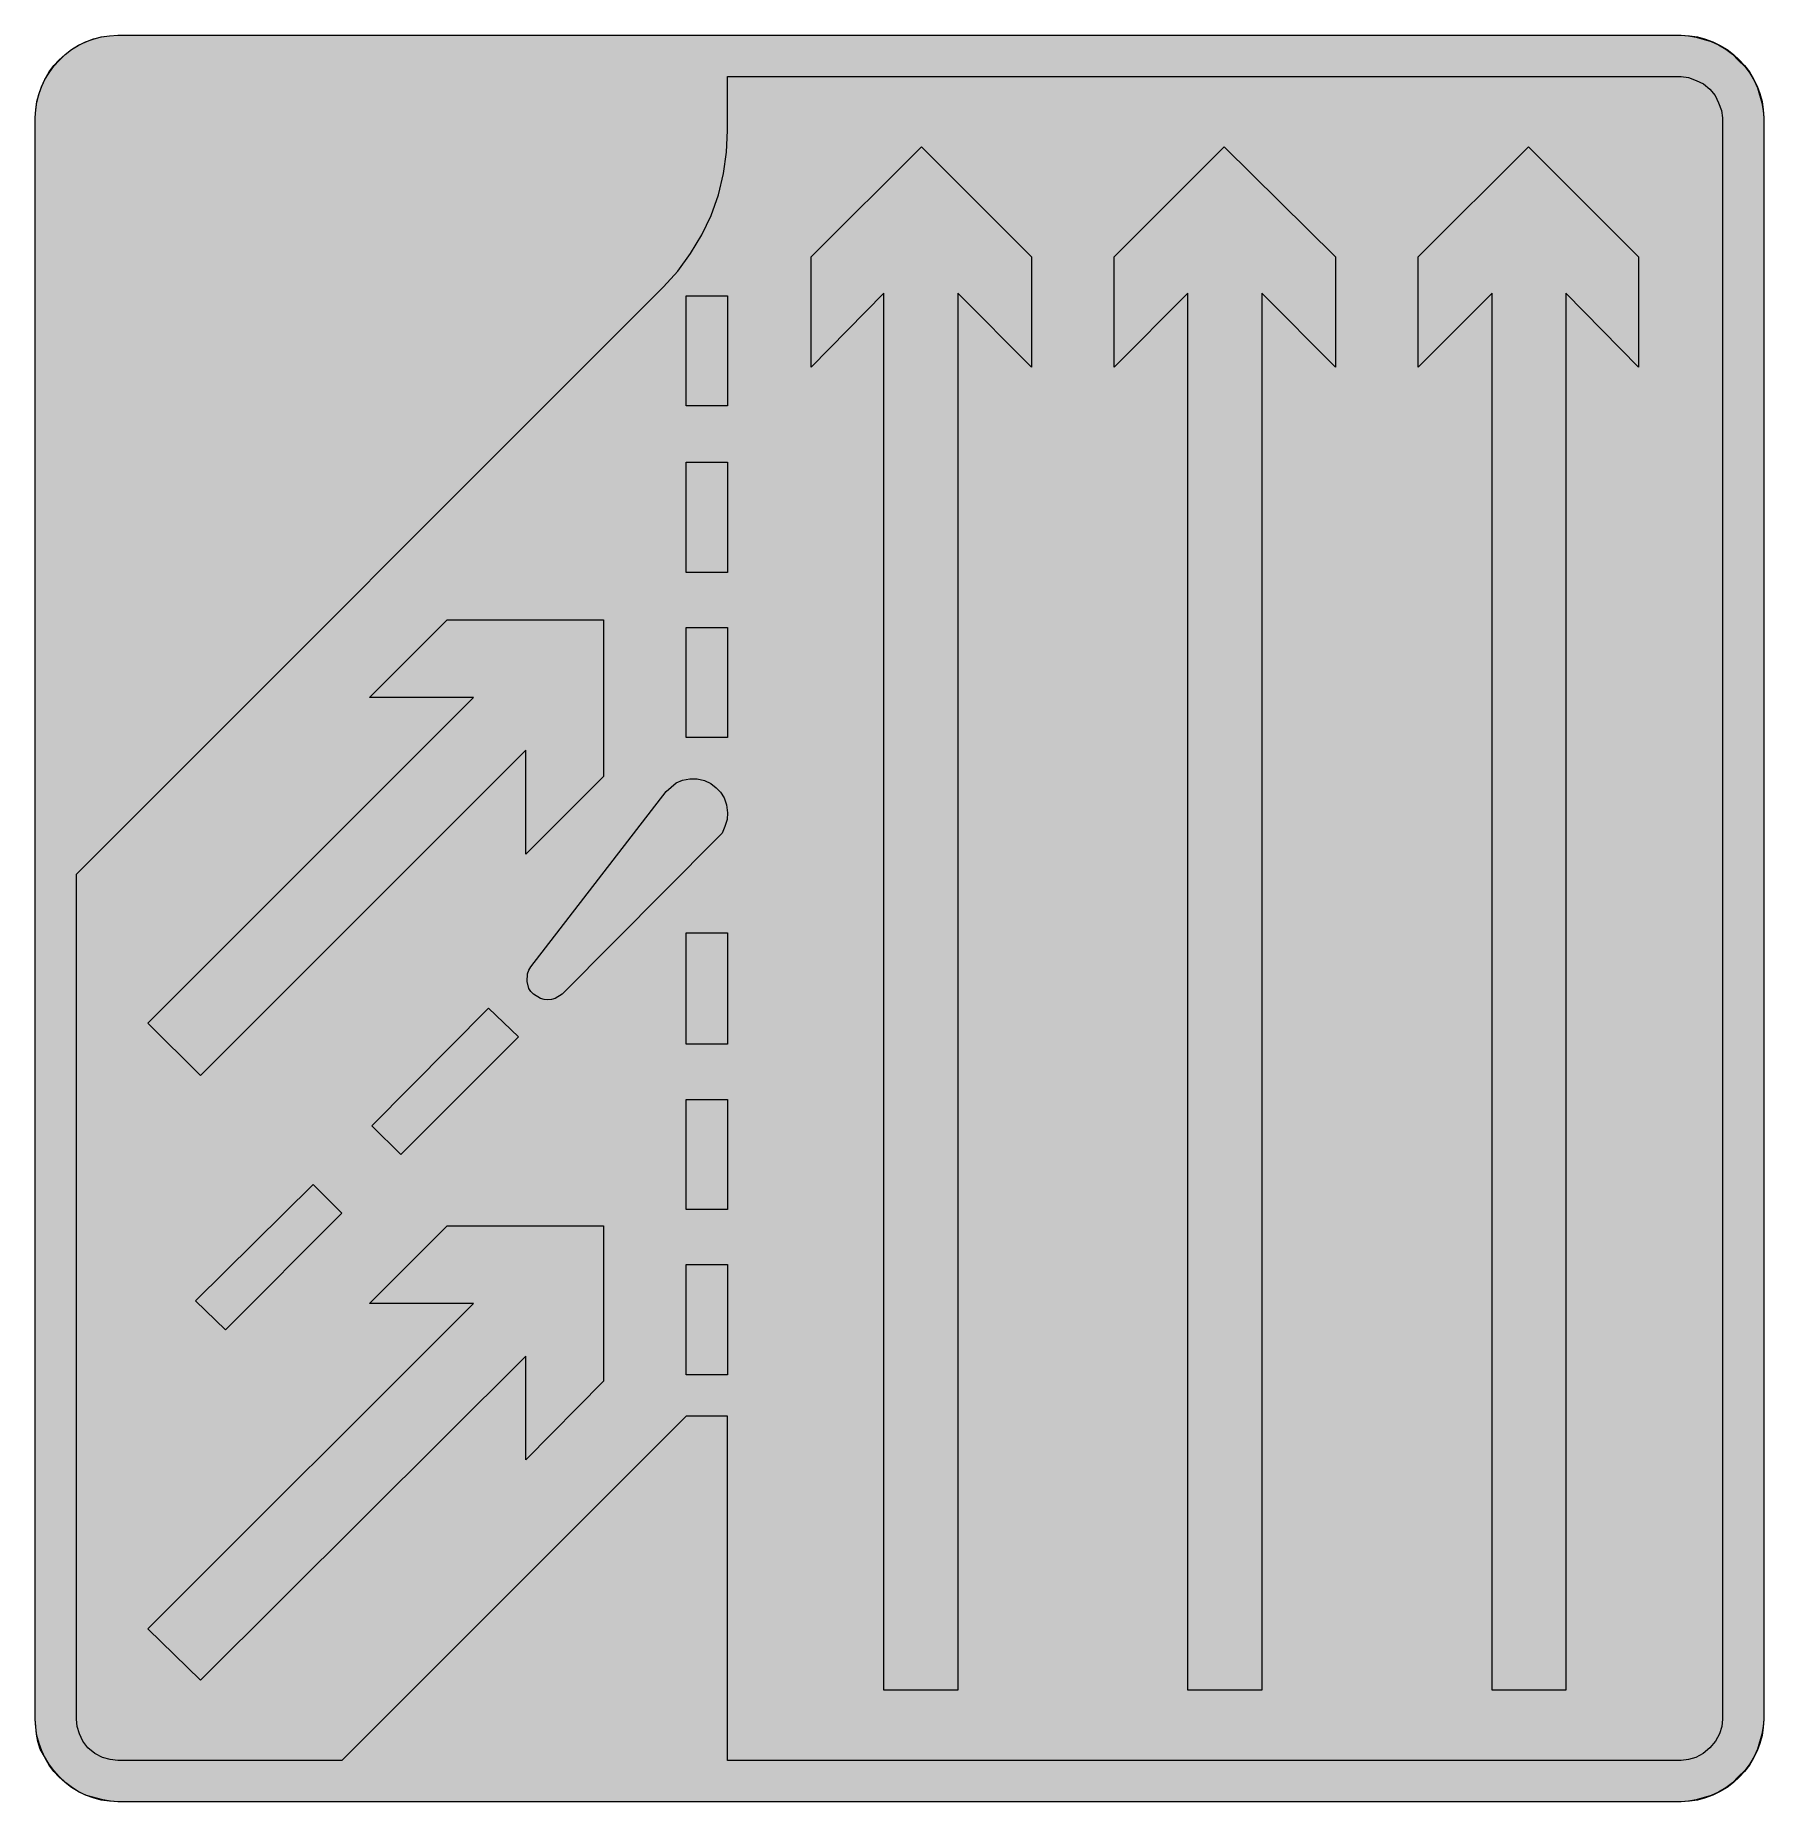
# Model space of a CAD drawing. Header units: metres. Extents: x 160 to 409, y 9 to 263.
import ezdxf

# ---------------------------------------------------------------- set-up
doc = ezdxf.new("R2010")
doc.units = ezdxf.units.M
for name, color, linetype, true_color in [('FILL_LIME_00FF00', 7, 'Continuous', 0x00ff00), ('FILL_WHITE_FFFFFF', 7, 'Continuous', 0xffffff), ('STROKE_LIME_00FF00', 7, 'Continuous', 0x00ff00)]:
    doc.layers.add(name, color=color, linetype=linetype, true_color=true_color)

msp = doc.modelspace()

# ---------------------------------------------------------------- hatches: boundary and pattern name
at = {"layer": 'FILL_LIME_00FF00', "true_color": 0x00ff00}
h = msp.add_hatch(color=7, dxfattribs=at)
h.dxf.hatch_style = 1
h.paths.add_polyline_path([(397.02, 257.04), (398.1, 256.9), (399.18, 256.5), (400.24, 256), (401.16, 255.24), (401.93, 254.32), (402.42, 253.26), (402.83, 252.18), (402.96, 251.1), (402.96, 20.88), (402.86, 19.8), (402.53, 18.74), (401.97, 17.72), (401.16, 16.74), (400.18, 15.93), (399.16, 15.37), (398.1, 15.04), (397.02, 14.94), (259.86, 14.94), (259.86, 64.44), (253.92, 64.44), (204.42, 14.94), (172.2, 14.94), (171.09, 15.04), (169.97, 15.37), (168.88, 15.93), (167.88, 16.74), (167.17, 17.72), (166.67, 18.74), (166.36, 19.8), (166.26, 20.88), (166.26, 142.38), (250.68, 226.8), (252.74, 229.09), (254.57, 231.59), (256.17, 234.27), (257.52, 237.06), (258.57, 240.06), (259.3, 243.11), (259.72, 246.2), (259.86, 249.3), (259.86, 257.04), (397.02, 257.04)])
at = {"layer": 'FILL_WHITE_FFFFFF', "true_color": 0xffffff}
h = msp.add_hatch(color=7, dxfattribs=at)
h.dxf.hatch_style = 1
h.paths.add_polyline_path([(397.02, 262.98), (398.1, 262.92), (399.18, 262.73), (401.34, 262.08), (402.41, 261.61), (403.46, 261), (404.43, 260.26), (405.3, 259.38), (406.18, 258.51), (406.92, 257.53), (407.53, 256.49), (408, 255.42), (408.65, 253.26), (408.84, 252.18), (408.9, 251.1), (408.9, 20.88), (408.84, 19.8), (408.65, 18.72), (408, 16.56), (407.53, 15.49), (406.92, 14.44), (406.18, 13.47), (405.3, 12.6), (404.43, 11.72), (403.46, 10.98), (402.41, 10.37), (401.34, 9.9), (399.18, 9.25), (398.1, 9.06), (397.02, 9), (172.2, 9), (171.12, 9.06), (170.02, 9.25), (167.7, 9.9), (166.65, 10.37), (165.65, 10.98), (164.69, 11.72), (163.74, 12.6), (162.96, 13.47), (162.26, 14.44), (161.04, 16.56), (160.7, 17.64), (160.48, 18.72), (160.32, 20.88), (160.32, 251.1), (160.38, 252.25), (160.55, 253.38), (160.83, 254.49), (161.22, 255.58), (161.71, 256.62), (162.29, 257.61), (162.97, 258.53), (163.74, 259.38), (164.59, 260.21), (165.52, 260.93), (166.51, 261.55), (167.57, 262.06), (168.67, 262.46), (169.82, 262.75), (170.99, 262.92), (172.2, 262.98), (397.02, 262.98)])
h = msp.add_hatch(color=7, dxfattribs=at)
h.dxf.hatch_style = 1
h.paths.add_polyline_path([(287.76, 246.96), (303.6, 231.12), (303.6, 215.28), (292.98, 225.9), (292.98, 25.02), (282.36, 25.02), (282.36, 225.9), (271.92, 215.28), (271.92, 231.12), (287.76, 246.96)])
h = msp.add_hatch(color=7, dxfattribs=at)
h.dxf.hatch_style = 1
h.paths.add_polyline_path([(331.32, 246.96), (347.34, 231.12), (347.34, 215.28), (336.72, 225.9), (336.72, 25.02), (326.1, 25.02), (326.1, 225.9), (315.48, 215.28), (315.48, 231.12), (331.32, 246.96)])
h = msp.add_hatch(color=7, dxfattribs=at)
h.dxf.hatch_style = 1
h.paths.add_polyline_path([(375.06, 246.96), (390.9, 231.12), (390.9, 215.28), (380.46, 225.9), (380.46, 25.02), (369.84, 25.02), (369.84, 225.9), (359.22, 215.28), (359.22, 231.12), (375.06, 246.96)])
h = msp.add_hatch(color=7, dxfattribs=at)
h.dxf.hatch_style = 1
h.paths.add_polyline_path([(259.86, 225.54), (259.86, 209.7), (253.92, 209.7), (253.92, 225.54), (259.86, 225.54)])
h = msp.add_hatch(color=7, dxfattribs=at)
h.dxf.hatch_style = 1
h.paths.add_polyline_path([(259.86, 201.6), (259.86, 185.76), (253.92, 185.76), (253.92, 201.6), (259.86, 201.6)])
h = msp.add_hatch(color=7, dxfattribs=at)
h.dxf.hatch_style = 1
h.paths.add_polyline_path([(176.52, 120.96), (223.32, 167.76), (208.38, 167.76), (219.54, 178.92), (242.04, 178.92), (242.04, 156.42), (230.88, 145.26), (230.88, 160.2), (184.08, 113.4), (176.52, 120.96)])
h = msp.add_hatch(color=7, dxfattribs=at)
h.dxf.hatch_style = 1
h.paths.add_polyline_path([(259.86, 177.84), (259.86, 162), (253.92, 162), (253.92, 177.84), (259.86, 177.84)])
h = msp.add_hatch(color=7, dxfattribs=at)
h.dxf.hatch_style = 1
h.paths.add_polyline_path([(251.04, 154.26), (252.48, 155.52), (253.4, 155.86), (254.46, 156.06), (255.53, 156.07), (256.55, 155.83), (257.47, 155.4), (258.24, 154.8), (258.87, 154.16), (259.39, 153.34), (259.73, 152.34), (259.86, 151.2), (259.82, 150.21), (259.5, 149.22), (259.1, 148.27), (258.42, 147.6), (236.1, 125.1), (235.1, 124.49), (234.57, 124.34), (234.03, 124.29), (233.49, 124.34), (232.96, 124.49), (231.96, 125.1), (231.6, 125.48), (231.32, 125.92), (231.04, 126.94), (231.12, 128.04), (231.31, 128.56), (231.6, 129.06), (251.04, 154.26)])
h = msp.add_hatch(color=7, dxfattribs=at)
h.dxf.hatch_style = 1
h.paths.add_polyline_path([(259.86, 133.92), (259.86, 117.9), (253.92, 117.9), (253.92, 133.92), (259.86, 133.92)])
h = msp.add_hatch(color=7, dxfattribs=at)
h.dxf.hatch_style = 1
h.paths.add_polyline_path([(225.48, 123.12), (229.8, 118.98), (212.88, 102.06), (208.74, 106.2), (225.48, 123.12)])
h = msp.add_hatch(color=7, dxfattribs=at)
h.dxf.hatch_style = 1
h.paths.add_polyline_path([(259.86, 109.98), (259.86, 94.14), (253.92, 94.14), (253.92, 109.98), (259.86, 109.98)])
h = msp.add_hatch(color=7, dxfattribs=at)
h.dxf.hatch_style = 1
h.paths.add_polyline_path([(200.28, 97.74), (204.42, 93.6), (187.68, 76.86), (183.36, 81), (200.28, 97.74)])
h = msp.add_hatch(color=7, dxfattribs=at)
h.dxf.hatch_style = 1
h.paths.add_polyline_path([(176.52, 33.84), (223.32, 80.64), (208.38, 80.64), (219.54, 91.8), (242.04, 91.8), (242.04, 69.48), (230.88, 58.14), (230.88, 73.08), (184.08, 26.46), (176.52, 33.84)])
h = msp.add_hatch(color=7, dxfattribs=at)
h.dxf.hatch_style = 1
h.paths.add_polyline_path([(259.86, 86.22), (259.86, 70.38), (253.92, 70.38), (253.92, 86.22), (259.86, 86.22)])

# ---------------------------------------------------------------- linework, layer by layer
at = {"layer": 'FILL_LIME_00FF00', "lineweight": 0, "true_color": 0x00ff00}
msp.add_lwpolyline([(397.02, 257.04), (398.1, 256.9), (399.18, 256.5), (400.24, 256), (401.16, 255.24), (401.93, 254.32), (402.42, 253.26), (402.83, 252.18), (402.96, 251.1), (402.96, 20.88), (402.86, 19.8), (402.53, 18.74), (401.97, 17.72), (401.16, 16.74), (400.18, 15.93), (399.16, 15.37), (398.1, 15.04), (397.02, 14.94), (259.86, 14.94), (259.86, 64.44), (253.92, 64.44), (204.42, 14.94), (172.2, 14.94), (171.09, 15.04), (169.97, 15.37), (168.88, 15.93), (167.88, 16.74), (167.17, 17.72), (166.67, 18.74), (166.36, 19.8), (166.26, 20.88), (166.26, 142.38), (250.68, 226.8), (252.74, 229.09), (254.57, 231.59), (256.17, 234.27), (257.52, 237.06), (258.57, 240.06), (259.3, 243.11), (259.72, 246.2), (259.86, 249.3), (259.86, 257.04)], close=True, dxfattribs=at)
at = {"layer": 'FILL_WHITE_FFFFFF', "lineweight": 0, "true_color": 0xffffff}
for points in [[(397.02, 262.98), (398.1, 262.92), (399.18, 262.73), (401.34, 262.08), (402.41, 261.61), (403.46, 261), (404.43, 260.26), (405.3, 259.38), (406.18, 258.51), (406.92, 257.53), (407.53, 256.49), (408, 255.42), (408.65, 253.26), (408.84, 252.18), (408.9, 251.1), (408.9, 20.88), (408.84, 19.8), (408.65, 18.72), (408, 16.56), (407.53, 15.49), (406.92, 14.44), (406.18, 13.47), (405.3, 12.6), (404.43, 11.72), (403.46, 10.98), (402.41, 10.37), (401.34, 9.9), (399.18, 9.25), (398.1, 9.06), (397.02, 9), (172.2, 9), (171.12, 9.06), (170.02, 9.25), (167.7, 9.9), (166.65, 10.37), (165.65, 10.98), (164.69, 11.72), (163.74, 12.6), (162.96, 13.47), (162.26, 14.44), (161.04, 16.56), (160.7, 17.64), (160.48, 18.72), (160.32, 20.88), (160.32, 251.1), (160.38, 252.25), (160.55, 253.38), (160.83, 254.49), (161.22, 255.58), (161.71, 256.62), (162.29, 257.61), (162.97, 258.53), (163.74, 259.38), (164.59, 260.21), (165.52, 260.93), (166.51, 261.55), (167.57, 262.06), (168.67, 262.46), (169.82, 262.75), (170.99, 262.92), (172.2, 262.98)], [(287.76, 246.96), (303.6, 231.12), (303.6, 215.28), (292.98, 225.9), (292.98, 25.02), (282.36, 25.02), (282.36, 225.9), (271.92, 215.28), (271.92, 231.12)], [(331.32, 246.96), (347.34, 231.12), (347.34, 215.28), (336.72, 225.9), (336.72, 25.02), (326.1, 25.02), (326.1, 225.9), (315.48, 215.28), (315.48, 231.12)], [(375.06, 246.96), (390.9, 231.12), (390.9, 215.28), (380.46, 225.9), (380.46, 25.02), (369.84, 25.02), (369.84, 225.9), (359.22, 215.28), (359.22, 231.12)], [(259.86, 225.54), (259.86, 209.7), (253.92, 209.7), (253.92, 225.54)], [(259.86, 201.6), (259.86, 185.76), (253.92, 185.76), (253.92, 201.6)], [(176.52, 120.96), (223.32, 167.76), (208.38, 167.76), (219.54, 178.92), (242.04, 178.92), (242.04, 156.42), (230.88, 145.26), (230.88, 160.2), (184.08, 113.4)], [(259.86, 177.84), (259.86, 162), (253.92, 162), (253.92, 177.84)], [(251.04, 154.26), (252.48, 155.52), (253.4, 155.86), (254.46, 156.06), (255.53, 156.07), (256.55, 155.83), (257.47, 155.4), (258.24, 154.8), (258.87, 154.16), (259.39, 153.34), (259.73, 152.34), (259.86, 151.2), (259.82, 150.21), (259.5, 149.22), (259.1, 148.27), (258.42, 147.6), (236.1, 125.1), (235.1, 124.49), (234.57, 124.34), (234.03, 124.29), (233.49, 124.34), (232.96, 124.49), (231.96, 125.1), (231.6, 125.48), (231.32, 125.92), (231.04, 126.94), (231.12, 128.04), (231.31, 128.56), (231.6, 129.06)], [(259.86, 133.92), (259.86, 117.9), (253.92, 117.9), (253.92, 133.92)], [(225.48, 123.12), (229.8, 118.98), (212.88, 102.06), (208.74, 106.2)], [(259.86, 109.98), (259.86, 94.14), (253.92, 94.14), (253.92, 109.98)], [(200.28, 97.74), (204.42, 93.6), (187.68, 76.86), (183.36, 81)], [(176.52, 33.84), (223.32, 80.64), (208.38, 80.64), (219.54, 91.8), (242.04, 91.8), (242.04, 69.48), (230.88, 58.14), (230.88, 73.08), (184.08, 26.46)], [(259.86, 86.22), (259.86, 70.38), (253.92, 70.38), (253.92, 86.22)]]:
    msp.add_lwpolyline(points, close=True, dxfattribs=at)
at = {"layer": 'STROKE_LIME_00FF00', "lineweight": 0, "true_color": 0x00ff00}
for points in [[(160.32, 251.1), (160.38, 252.3), (160.56, 253.47), (160.85, 254.6), (161.24, 255.69), (161.73, 256.73), (162.32, 257.71), (163, 258.62), (163.76, 259.47), (164.6, 260.24), (165.51, 260.93), (166.49, 261.53), (167.53, 262.03), (168.63, 262.44), (169.78, 262.74), (170.97, 262.92), (172.2, 262.98)], [(172.2, 262.98), (397.02, 262.98)], [(397.02, 262.98), (398.22, 262.92), (399.39, 262.74), (400.52, 262.44), (401.61, 262.03), (402.65, 261.53), (403.63, 260.93), (404.54, 260.24), (405.39, 259.47), (406.16, 258.62), (406.85, 257.71), (407.45, 256.73), (407.96, 255.69), (408.36, 254.6), (408.66, 253.47), (408.84, 252.3), (408.9, 251.1)], [(160.32, 20.88), (160.32, 251.1)], [(408.9, 251.1), (408.9, 20.88)], [(172.2, 9), (170.97, 9.06), (169.78, 9.24), (168.63, 9.54), (167.53, 9.94), (166.49, 10.45), (165.51, 11.05), (164.6, 11.74), (163.76, 12.51), (163, 13.36), (162.32, 14.27), (161.73, 15.25), (161.24, 16.29), (160.85, 17.38), (160.56, 18.51), (160.38, 19.68), (160.32, 20.88)], [(408.9, 20.88), (408.84, 19.68), (408.66, 18.51), (408.36, 17.38), (407.96, 16.29), (407.45, 15.25), (406.85, 14.27), (406.16, 13.36), (405.39, 12.51), (404.54, 11.74), (403.63, 11.05), (402.65, 10.45), (401.61, 9.94), (400.52, 9.54), (399.39, 9.24), (398.22, 9.06), (397.02, 9)], [(397.02, 9), (172.2, 9)]]:
    msp.add_lwpolyline(points, dxfattribs=at)

doc.saveas('drawing.dxf')
